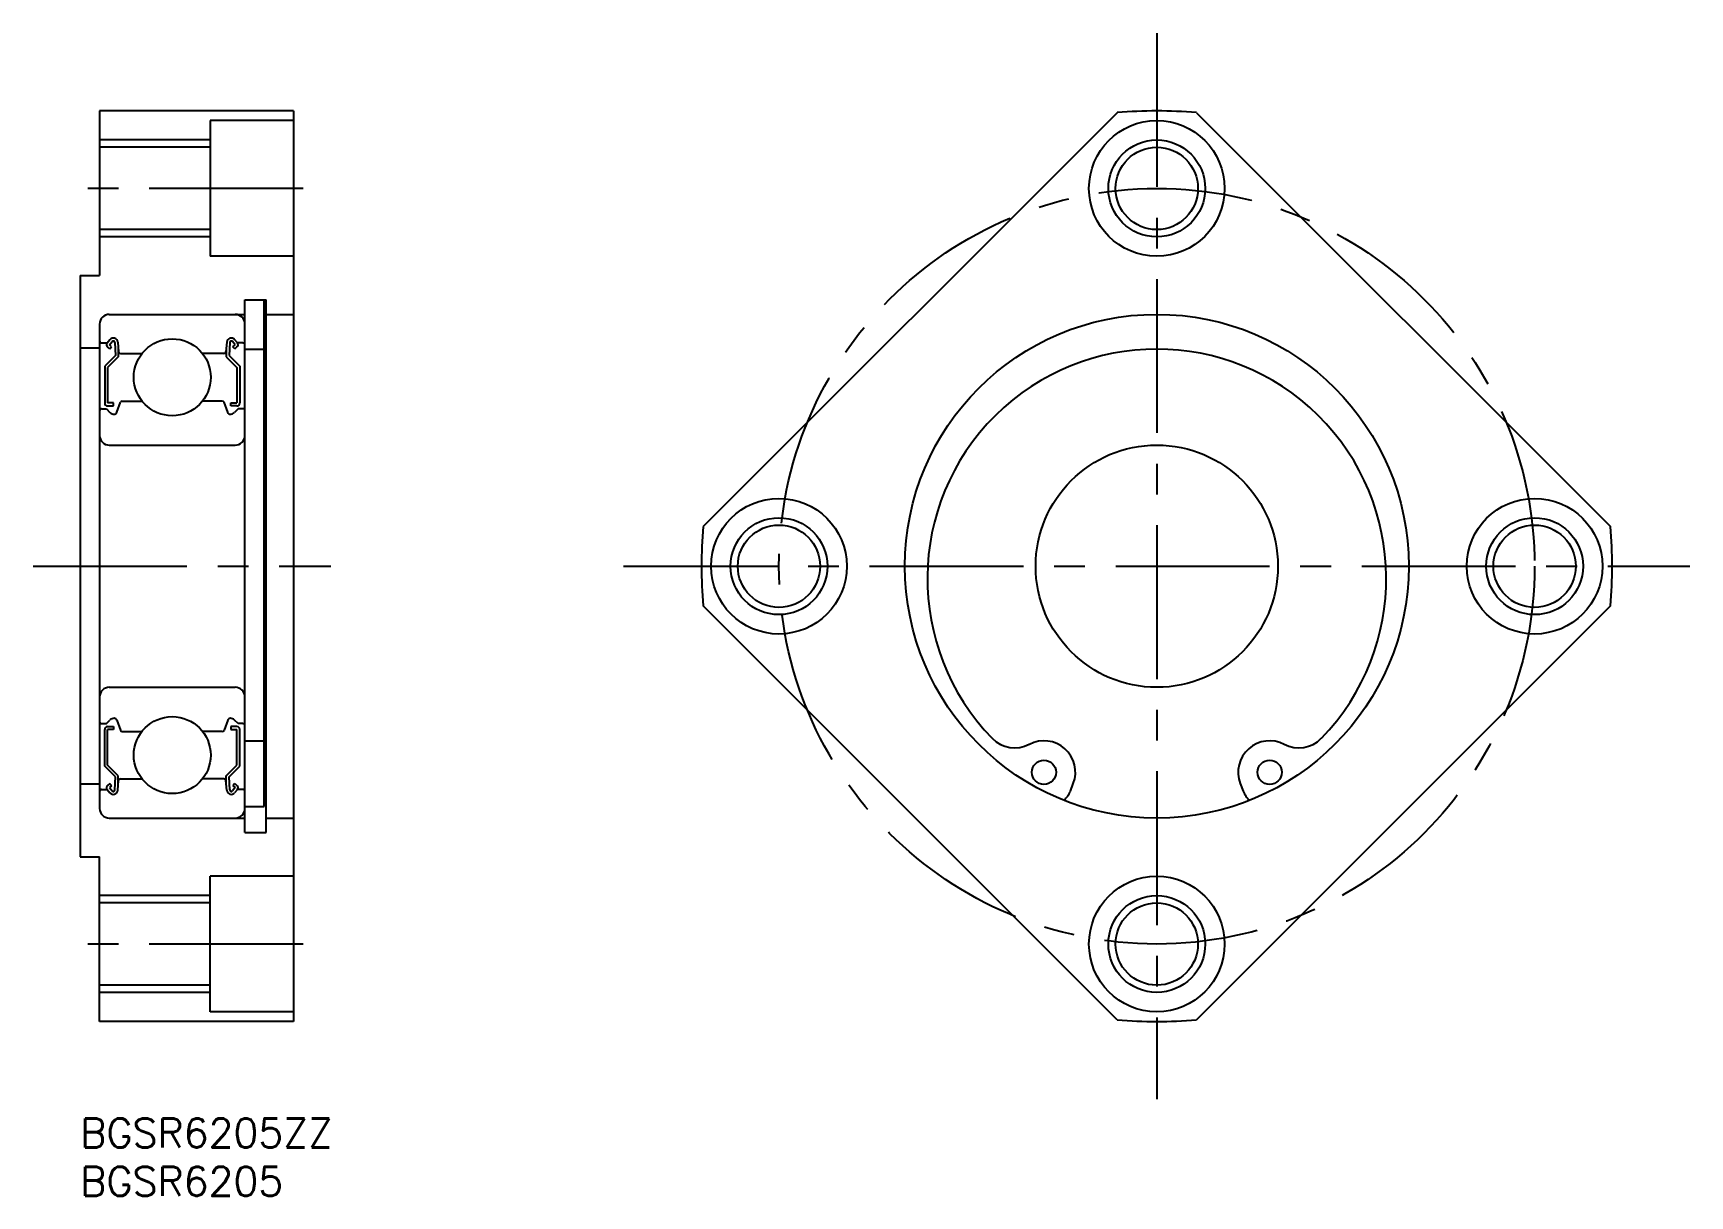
# Model space of a CAD drawing. Extents: x -5 to 166, y -8 to 112.
import ezdxf

# ---------------------------------------------------------------- set-up
doc = ezdxf.new("R2010")
doc.units = 0
doc.header["$LTSCALE"] = 0.5
doc.linetypes.add('CENTER', pattern=[50.8, 31.75, -6.35, 6.35, -6.35])
for name, color, linetype in [('MSM_CENTER', 1, 'CENTER'), ('MSM_CONTINUOUS', 7, 'CONTINUOUS'), ('MSM_NARROW', 5, 'CONTINUOUS'), ('MSM_PART_NUMBER', 7, 'CONTINUOUS')]:
    doc.layers.add(name, color=color, linetype=linetype)
doc.styles.get("Standard").update_dxf_attribs({"font": 'txt.shx', "height": 3, "bigfont": 'bigfont.shx'})

# ---------------------------------------------------------------- blocks, each defined once
blk = doc.blocks.new('*U4')
at = {"layer": 'MSM_PART_NUMBER'}
blk.add_text('BGSR6205ZZ', height=3, dxfattribs=at).set_placement((0, -3))
blk = doc.blocks.new('*U5')
at = {"layer": 'MSM_PART_NUMBER'}
blk.add_text('BGSR6205', height=3, dxfattribs=at).set_placement((0, -8))

msp = doc.modelspace()

# ---------------------------------------------------------------- linework, layer by layer
at = {"layer": 'MSM_CENTER'}
for p, q in [((111.13, 112.03), (111.13, 1.97)), ((23, 96), (-1, 96)), ((-4.86, 57), (25.86, 57)), ((56.09, 57), (166.16, 57)), ((23, 18), (-1, 18))]:
    msp.add_line(p, q, dxfattribs=at)
msp.add_circle((111.13, 57), 39, dxfattribs=at)
at = {"layer": 'MSM_CONTINUOUS'}
for p, q in [((22, 104), (2, 104)), ((2, 104), (2, 87)), ((13.4, 103), (13.4, 89)), ((22, 103), (13.4, 103)), ((17, 104), (17, 104)), ((22, 104), (22, 10)), ((107.04, 103.82), (64.3, 61.09)), ((115.22, 103.82), (157.95, 61.09)), ((13.4, 100.25), (2, 100.25)), ((13.4, 91.75), (2, 91.75)), ((22, 89), (13.4, 89)), ((0, 87), (0, 27)), ((0, 87), (2, 87)), ((17, 29.5), (17, 84.5)), ((17, 84.5), (19.2, 84.5)), ((19, 32.18), (19, 84.5)), ((19.2, 29.5), (19.2, 84.5)), ((3, 83), (17, 83)), ((19.2, 83), (22, 83)), ((2, 82), (2, 32)), ((2.78, 80.05), (3.06, 80.39)), ((16.22, 80.05), (15.94, 80.39)), ((2, 79.5), (0, 79.5)), ((2.2, 80.05), (2.78, 80.05)), ((3.63, 78.75), (2.53, 77.65)), ((3.05, 79.43), (2.82, 79.63)), ((3.01, 79.86), (3.29, 80.19)), ((3.24, 79.66), (3.01, 79.86)), ((3.05, 79.43), (3.24, 79.66)), ((3.57, 80.1), (3.63, 78.75)), ((3.87, 80.13), (3.96, 79.13)), ((3.93, 79.48), (3.93, 78.63)), ((4.16, 78.95), (6.38, 78.95)), ((14.84, 78.95), (12.62, 78.95)), ((15.13, 80.13), (15.04, 79.13)), ((15.07, 79.48), (15.07, 78.63)), ((15.43, 80.1), (15.37, 78.75)), ((15.37, 78.75), (16.47, 77.65)), ((15.99, 79.86), (15.71, 80.19)), ((15.76, 79.66), (15.99, 79.86)), ((15.95, 79.43), (15.76, 79.66)), ((15.95, 79.43), (16.18, 79.63)), ((16.8, 80.05), (16.22, 80.05)), ((16.99, 79.4), (18.99, 79.4)), ((2.53, 77.65), (2.53, 73.85)), ((3.93, 78.63), (2.83, 77.53)), ((2.83, 77.53), (2.83, 73.85)), ((15.07, 78.63), (16.17, 77.53)), ((16.17, 77.53), (16.17, 73.85)), ((16.47, 77.65), (16.47, 73.85)), ((3.45, 73.85), (2.83, 73.85)), ((2.83, 73.55), (3.45, 73.55)), ((3.45, 73.55), (3.45, 73.85)), ((3.78, 72.9), (4.15, 73.92)), ((4.34, 74.05), (6.38, 74.05)), ((14.66, 74.05), (12.62, 74.05)), ((15.22, 72.9), (14.85, 73.92)), ((15.55, 73.55), (15.55, 73.85)), ((15.55, 73.85), (16.17, 73.85)), ((16.17, 73.55), (15.55, 73.55)), ((2.2, 73.25), (2.7, 73.25)), ((2.7, 73.25), (3.07, 72.88)), ((16.3, 73.25), (15.93, 72.88)), ((16.8, 73.25), (16.3, 73.25)), ((3, 69.5), (16, 69.5)), ((107.04, 10.18), (64.3, 52.91)), ((157.95, 52.91), (115.22, 10.18)), ((3, 44.5), (16, 44.5)), ((2.7, 40.75), (3.07, 41.12)), ((3.78, 41.1), (4.15, 40.08)), ((15.22, 41.1), (14.85, 40.08)), ((16.3, 40.75), (15.93, 41.12)), ((2.2, 40.75), (2.7, 40.75)), ((2.53, 36.35), (2.53, 40.15)), ((2.83, 40.45), (3.45, 40.45)), ((2.83, 36.47), (2.83, 40.15)), ((3.45, 40.15), (2.83, 40.15)), ((3.45, 40.45), (3.45, 40.15)), ((4.34, 39.95), (6.38, 39.95)), ((14.66, 39.95), (12.62, 39.95)), ((15.55, 40.45), (15.55, 40.15)), ((16.17, 40.45), (15.55, 40.45)), ((15.55, 40.15), (16.17, 40.15)), ((16.17, 36.47), (16.17, 40.15)), ((16.8, 40.75), (16.3, 40.75)), ((16.47, 36.35), (16.47, 40.15)), ((16.99, 38.98), (18.99, 38.98)), ((3.63, 35.25), (2.53, 36.35)), ((3.93, 35.37), (2.83, 36.47)), ((15.07, 35.37), (16.17, 36.47)), ((15.37, 35.25), (16.47, 36.35)), ((2, 34.5), (0, 34.5)), ((3.05, 34.57), (2.82, 34.37)), ((3.24, 34.34), (3.01, 34.14)), ((3.05, 34.57), (3.24, 34.34)), ((3.57, 33.9), (3.63, 35.25)), ((3.87, 33.87), (3.96, 34.87)), ((3.93, 34.52), (3.93, 35.37)), ((4.16, 35.05), (6.38, 35.05)), ((14.84, 35.05), (12.62, 35.05)), ((15.13, 33.87), (15.04, 34.87)), ((15.07, 34.52), (15.07, 35.37)), ((15.43, 33.9), (15.37, 35.25)), ((15.95, 34.57), (15.76, 34.34)), ((15.76, 34.34), (15.99, 34.14)), ((15.95, 34.57), (16.18, 34.37)), ((102.21, 33.78), (102.51, 34.57)), ((119.74, 34.57), (120.04, 33.78)), ((2.2, 33.95), (2.78, 33.95)), ((2.78, 33.95), (3.06, 33.61)), ((3.01, 34.14), (3.29, 33.81)), ((15.99, 34.14), (15.71, 33.81)), ((16.22, 33.95), (15.94, 33.61)), ((16.8, 33.95), (16.22, 33.95)), ((3, 31), (17, 31)), ((6.55, 31), (6.55, 31)), ((16.99, 32.18), (18.99, 32.18)), ((19.2, 31), (22, 31)), ((17, 29.5), (19.2, 29.5)), ((0, 27), (2, 27)), ((2, 10), (2, 27)), ((13.4, 11), (13.4, 25)), ((22, 25), (13.4, 25)), ((13.4, 22.25), (2, 22.25)), ((13.4, 13.75), (2, 13.75)), ((22, 11), (13.4, 11)), ((22, 10), (2, 10))]:
    msp.add_line(p, q, dxfattribs=at)
for centre, radius in [((111.13, 96), 7), ((111.13, 96), 4.25), ((111.13, 57), 26), ((9.5, 76.5), 3.97), ((111.13, 57), 12.5), ((72.13, 57), 7), ((150.13, 57), 7), ((72.13, 57), 4.25), ((150.13, 57), 4.25), ((9.5, 37.5), 3.97), ((99.48, 35.73), 1.25), ((122.78, 35.73), 1.25), ((111.13, 18), 7), ((111.13, 18), 4.25)]:
    msp.add_circle(centre, radius, dxfattribs=at)
for centre, radius, start, end in [((111.13, 57), 47, 85.0078, 94.9922), ((3, 82), 1, 90, 180), ((16, 82), 1, 0, 90), ((3.41, 80.09), 0.46, 4.9869, 139.9105), ((15.59, 80.09), 0.46, 40.0895, 175.0131), ((2.2, 80.25), 0.2, 180, 270), ((3.01, 79.86), 0.3, 139.9105, 229.9992), ((3.41, 80.09), 0.16, 2.3754, 139.9946), ((4.16, 79.15), 0.2, 184.9869, 270), ((14.84, 79.15), 0.2, 270, 355.0131), ((15.59, 80.09), 0.16, 40.0054, 177.6246), ((15.99, 79.86), 0.3, 310.0008, 40.0895), ((16.8, 80.25), 0.2, 270, 0), ((111.13, 55.73), 23.68, 315.8423, 224.1577), ((2.83, 73.85), 0.3, 180, 270), ((4.34, 73.85), 0.2, 90, 160.0304), ((14.66, 73.85), 0.2, 19.9696, 90), ((16.17, 73.85), 0.3, 270, 0), ((2.2, 73.05), 0.2, 90, 180), ((3.5, 73.3), 0.6, 225.0023, 272.8279), ((3.5, 73), 0.3, 265.4914, 340.0304), ((15.5, 73), 0.3, 199.9696, 274.5086), ((15.5, 73.3), 0.6, 267.1721, 314.9977), ((16.8, 73.05), 0.2, 0, 90), ((3, 70.5), 1, 180, 270), ((16, 70.5), 1, 270, 0), ((111.13, 57), 47, 175.0078, 184.9922), ((111.13, 57), 47, 355.0078, 4.9922), ((3, 43.5), 1, 90, 180), ((16, 43.5), 1, 0, 90), ((3.5, 40.7), 0.6, 87.1721, 134.9977), ((3.5, 41), 0.3, 19.9696, 94.5086), ((15.5, 41), 0.3, 85.4914, 160.0304), ((15.5, 40.7), 0.6, 45.0023, 92.8279), ((2.2, 40.95), 0.2, 180, 270), ((2.83, 40.15), 0.3, 90, 180), ((4.34, 40.15), 0.2, 199.9696, 270), ((14.66, 40.15), 0.2, 270, 340.0304), ((16.17, 40.15), 0.3, 0, 90), ((16.8, 40.95), 0.2, 270, 0), ((96.47, 41.5), 3.25, 224.1577, 297.5203), ((99.48, 35.73), 3.25, 338.9897, 117.5203), ((122.78, 35.73), 3.25, 62.4797, 201.0103), ((125.78, 41.5), 3.25, 242.4797, 315.8423), ((3.01, 34.14), 0.3, 130.0008, 220.0895), ((4.16, 34.85), 0.2, 90, 175.0131), ((14.84, 34.85), 0.2, 4.9869, 90), ((15.99, 34.14), 0.3, 319.9105, 49.9992), ((2.2, 33.75), 0.2, 90, 180), ((3.41, 33.91), 0.46, 220.0895, 355.0131), ((3.41, 33.91), 0.16, 220.0054, 357.6246), ((15.59, 33.91), 0.46, 184.9869, 319.9105), ((15.59, 33.91), 0.16, 182.3754, 319.9946), ((16.8, 33.75), 0.2, 0, 90), ((99.87, 34.68), 2.5, 312.2731, 338.9897), ((122.38, 34.68), 2.5, 201.0103, 227.7269), ((3, 32), 1, 180, 270), ((16, 32), 1, 270, 0), ((111.13, 57), 47, 265.0078, 274.9922)]:
    msp.add_arc(centre, radius, start, end, dxfattribs=at)
at = {"layer": 'MSM_NARROW'}
for p, q in [((13.4, 101), (2, 101)), ((13.4, 91), (2, 91)), ((13.4, 23), (2, 23)), ((13.4, 13), (2, 13))]:
    msp.add_line(p, q, dxfattribs=at)
for centre in [(111.13, 96), (72.13, 57), (150.13, 57), (111.13, 18)]:
    msp.add_circle(centre, 5, dxfattribs=at)

# ---------------------------------------------------------------- block references
at = {"layer": 'MSM_CONTINUOUS'}
for name in ['*U4', '*U5']:
    msp.add_blockref(name, (0, 0), dxfattribs=at)

doc.saveas('drawing.dxf')
